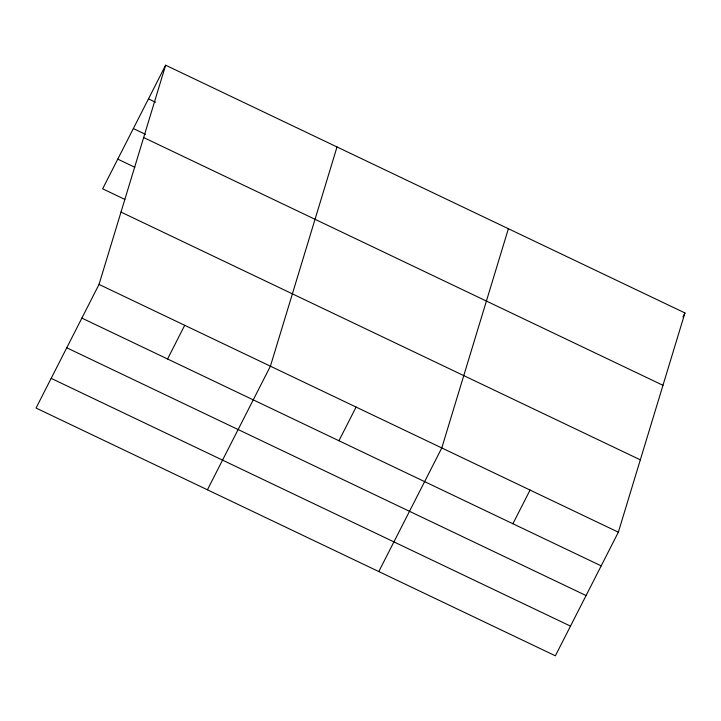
<?xml version="1.0" encoding="UTF-8"?>
<svg xmlns="http://www.w3.org/2000/svg" width="721" height="721" viewBox="0 0 721 721"><rect width="100%" height="100%" fill="white"/><g stroke="black" fill="none" stroke-linecap="round" stroke-linejoin="round"><path stroke-width="1.08" d="M99.029 284.425L165.632 65.196L684.95 312.959L618.348 532.188L555.368 655.804L36.05 408.041L99.029 284.425L618.348 532.188M337.013 146.958L270.411 366.187L207.423 489.802M508.386 228.719L441.784 447.948L378.795 571.564M165.632 65.196L102.652 188.812L124.832 199.393M167.56 358.986L184.72 325.306M338.933 440.747L356.093 407.068M512.901 523.743L530.061 490.073M682.931 316.925L684.95 312.959M148.472 98.876L155.529 102.247M133.358 128.554L145.453 134.331M143.659 137.54L662.969 385.302M117.775 159.134L134.908 167.308M121.011 212.082L640.329 459.845M81.87 318.105L601.188 565.868M66.756 347.783L586.065 595.546M51.173 378.363L570.482 626.125"/></g></svg>
